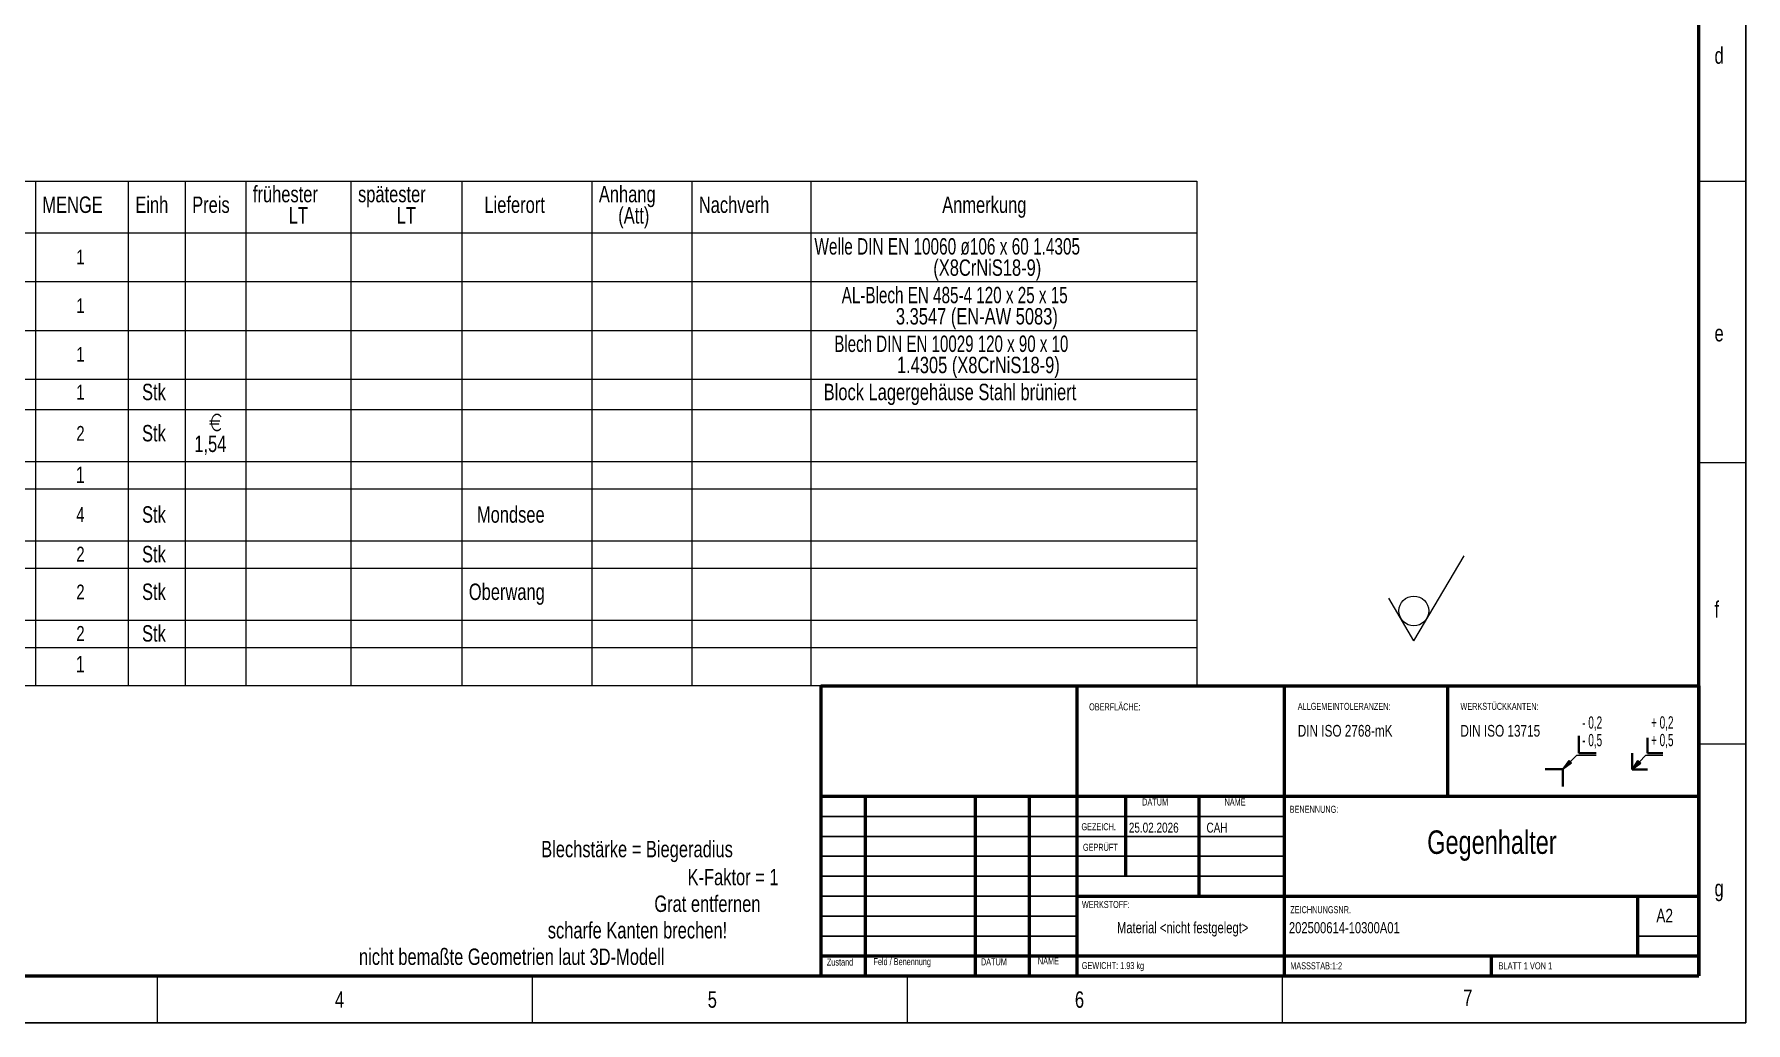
# Model space of a CAD drawing. Header units: millimetres. Extents: x 0 to 594, y 0 to 421.
# Drawn here: x 229 to 594, y 0 to 210.8 of the extents above; entities that cross this region are included whole.
import ezdxf

# ---------------------------------------------------------------- set-up
doc = ezdxf.new("R2010")
doc.units = ezdxf.units.MM
doc.header["$PDSIZE"] = -1
doc.styles.add('SLDTEXTSTYLE0', font='TXT', dxfattribs={"width": 0.605})
doc.styles.add('SLDTEXTSTYLE1', font='TXT', dxfattribs={"width": 0.75})
doc.styles.add('SLDTEXTSTYLE2', font='TXT', dxfattribs={"width": 0.692308})
doc.styles.add('SLDTEXTSTYLE3', font='TXT', dxfattribs={"width": 0.7})
doc.styles.add('SLDTEXTSTYLE4', font='TXT', dxfattribs={"width": 0.693548})
doc.styles.add('SLDTEXTSTYLE5', font='TXT', dxfattribs={"width": 0.6875})
doc.styles.add('SLDTEXTSTYLE6', font='TXT', dxfattribs={"width": 0.75, "bigfont": 'bigfont'})

# ---------------------------------------------------------------- blocks, each defined once
blk = doc.blocks.new('SW_NOTE_0')
at = {"color": 0, "linetype": 'Continuous', "lineweight": 0, "insert": (0, 4.51), "char_height": 3.5, "attachment_point": 1, "style": 'SLDTEXTSTYLE0'}
blk.add_mtext('+ 0,5', dxfattribs=at)
blk = doc.blocks.new('SW_NOTE_0_1')
at = {"color": 0, "linetype": 'Continuous', "lineweight": 0, "insert": (0, 4.51), "char_height": 3.5, "attachment_point": 1, "style": 'SLDTEXTSTYLE0'}
blk.add_mtext('+ 0,2', dxfattribs=at)
blk = doc.blocks.new('SW_NOTE_0_2')
at = {"color": 0, "linetype": 'Continuous', "lineweight": 0, "insert": (0, 4.51), "char_height": 3.5, "attachment_point": 1, "style": 'SLDTEXTSTYLE0'}
blk.add_mtext('- 0,2', dxfattribs=at)
blk = doc.blocks.new('SW_NOTE_0_3')
at = {"color": 0, "linetype": 'Continuous', "lineweight": 0, "insert": (0, 4.51), "char_height": 3.5, "attachment_point": 1, "style": 'SLDTEXTSTYLE0'}
blk.add_mtext('- 0,5', dxfattribs=at)
blk = doc.blocks.new('Block3')
at = {"linetype": 'Continuous'}
for points in [[(735.45, 277.8), (737.92, 279.57), (737.22, 280.27)], [(755.16, 277.71), (757.62, 279.47), (756.78, 280.26)]]:
    blk.add_hatch(color=7, dxfattribs=at).paths.add_polyline_path(points, flags=0)
at = {"color": 7, "linetype": 'Continuous', "lineweight": 35}
for p, q in [((739.95, 287.3), (739.95, 282.3)), ((739.95, 282.3), (744.95, 282.3)), ((755.16, 277.71), (755.16, 282.3)), ((759.52, 286.66), (759.52, 282.3)), ((759.52, 282.3), (763.89, 282.3)), ((730.45, 277.8), (735.45, 277.8)), ((735.45, 277.8), (735.45, 272.8)), ((759.52, 277.71), (755.16, 277.71))]:
    blk.add_line(p, q, dxfattribs=at)
at = {"color": 7, "linetype": 'Continuous', "lineweight": 18}
for p, q in [((735.45, 277.8), (739.45, 281.8)), ((735.45, 277.8), (737.22, 280.27)), ((735.45, 277.8), (737.92, 279.57)), ((737.22, 280.27), (737.92, 279.57)), ((739.45, 281.8), (744.95, 281.8)), ((755.16, 277.71), (759.02, 281.8)), ((755.16, 277.71), (756.78, 280.26)), ((755.16, 277.71), (757.62, 279.47)), ((756.78, 280.26), (757.62, 279.47)), ((759.02, 281.8), (763.89, 281.8))]:
    blk.add_line(p, q, dxfattribs=at)
at = {"color": 7, "linetype": 'Continuous', "lineweight": 0}
for p in [(737.57, 279.92), (757.2, 279.87)]:
    blk.add_point(p, dxfattribs=at)
for name, p in [('SW_NOTE_0_2', (740.95, 288.28)), ('SW_NOTE_0_1', (760.52, 288.3)), ('SW_NOTE_0_3', (740.95, 283.28)), ('SW_NOTE_0', (760.52, 283.3))]:
    blk.add_blockref(name, p, dxfattribs=at)
blk = doc.blocks.new('SW_NOTE_0_4')
at = {"color": 0, "linetype": 'Continuous', "lineweight": 0, "attachment_point": 1, "style": 'SLDTEXTSTYLE1'}
for s, insert, char_height in [('ALLGEMEINTOLERANZEN:', (0, 1.93), 1.5), ('DIN ISO 2768-mK', (0, -2.78), 2.5)]:
    blk.add_mtext(s, dxfattribs=dict(at, insert=insert, char_height=char_height))
blk = doc.blocks.new('SW_NOTE_0_5')
at = {"color": 0, "linetype": 'Continuous', "lineweight": 0, "attachment_point": 1, "style": 'SLDTEXTSTYLE1'}
for s, insert, char_height in [('WERKSTÜCKKANTEN:', (0, 1.93), 1.5), ('DIN ISO 13715', (0, -2.78), 2.5)]:
    blk.add_mtext(s, dxfattribs=dict(at, insert=insert, char_height=char_height))
blk = doc.blocks.new('SW_SFSYMBOL_0')
at = {"color": 0, "linetype": 'Continuous', "lineweight": 0}
for q in [(10.70229, 11.79195), (-5.351145, 2.720975)]:
    blk.add_line((0, -6.35), q, dxfattribs=at)
blk.add_circle((0, 0), 3.175, dxfattribs=at)
blk = doc.blocks.new('SW_TABLEANNOTATION_0')
at = {"color": 0, "linetype": 'Continuous', "lineweight": 18}
for p, q in [((123.3, 0), (204.25, 0)), ((204.25, 0), (204.25, -11.05)), ((204.25, 0), (224.07, 0)), ((224.07, 0), (224.07, -11.05)), ((224.07, 0), (236.19, 0)), ((236.19, 0), (236.19, -11.05)), ((236.19, 0), (249.14, 0)), ((249.14, 0), (249.14, -11.05)), ((249.14, 0), (271.55, 0)), ((271.55, 0), (271.55, -11.05)), ((271.55, 0), (295.18, 0)), ((295.18, 0), (295.18, -11.05)), ((295.18, 0), (322.91, 0)), ((322.91, 0), (322.91, -11.05)), ((322.91, 0), (344.22, 0)), ((344.22, 0), (344.22, -11.05)), ((344.22, 0), (369.59, 0)), ((369.59, 0), (369.59, -11.05)), ((369.59, 0), (451.93, 0)), ((451.93, 0), (451.93, -11.05)), ((123.3, -11.05), (204.25, -11.05)), ((204.25, -11.05), (224.07, -11.05)), ((204.25, -11.05), (204.25, -21.43)), ((224.07, -11.05), (236.19, -11.05)), ((224.07, -11.05), (224.07, -21.43)), ((236.19, -11.05), (249.14, -11.05)), ((236.19, -11.05), (236.19, -21.43)), ((249.14, -11.05), (271.55, -11.05)), ((249.14, -11.05), (249.14, -21.43)), ((271.55, -11.05), (295.18, -11.05)), ((271.55, -11.05), (271.55, -21.43)), ((295.18, -11.05), (322.91, -11.05)), ((295.18, -11.05), (295.18, -21.43)), ((322.91, -11.05), (344.22, -11.05)), ((322.91, -11.05), (322.91, -21.43)), ((344.22, -11.05), (369.59, -11.05)), ((344.22, -11.05), (344.22, -21.43)), ((369.59, -11.05), (451.93, -11.05)), ((369.59, -11.05), (369.59, -21.43)), ((451.93, -11.05), (451.93, -21.43)), ((123.3, -21.43), (204.25, -21.43)), ((204.25, -21.43), (204.25, -31.82)), ((204.25, -21.43), (224.07, -21.43)), ((224.07, -21.43), (224.07, -31.82)), ((224.07, -21.43), (236.19, -21.43)), ((236.19, -21.43), (236.19, -31.82)), ((236.19, -21.43), (249.14, -21.43)), ((249.14, -21.43), (249.14, -31.82)), ((249.14, -21.43), (271.55, -21.43)), ((271.55, -21.43), (271.55, -31.82)), ((271.55, -21.43), (295.18, -21.43)), ((295.18, -21.43), (295.18, -31.82)), ((295.18, -21.43), (322.91, -21.43)), ((322.91, -21.43), (322.91, -31.82)), ((322.91, -21.43), (344.22, -21.43)), ((344.22, -21.43), (344.22, -31.82)), ((344.22, -21.43), (369.59, -21.43)), ((369.59, -21.43), (369.59, -31.82)), ((369.59, -21.43), (451.93, -21.43)), ((451.93, -21.43), (451.93, -31.82)), ((123.3, -31.82), (204.25, -31.82)), ((204.25, -31.82), (204.25, -42.2)), ((204.25, -31.82), (224.07, -31.82)), ((224.07, -31.82), (224.07, -42.2)), ((224.07, -31.82), (236.19, -31.82)), ((236.19, -31.82), (236.19, -42.2)), ((236.19, -31.82), (249.14, -31.82)), ((249.14, -31.82), (249.14, -42.2)), ((249.14, -31.82), (271.55, -31.82)), ((271.55, -31.82), (271.55, -42.2)), ((271.55, -31.82), (295.18, -31.82)), ((295.18, -31.82), (295.18, -42.2)), ((295.18, -31.82), (322.91, -31.82)), ((322.91, -31.82), (322.91, -42.2)), ((322.91, -31.82), (344.22, -31.82)), ((344.22, -31.82), (344.22, -42.2)), ((344.22, -31.82), (369.59, -31.82)), ((369.59, -31.82), (369.59, -42.2)), ((369.59, -31.82), (451.93, -31.82)), ((451.93, -31.82), (451.93, -42.2)), ((123.3, -42.2), (204.25, -42.2)), ((204.25, -42.2), (204.25, -48.73)), ((204.25, -42.2), (224.07, -42.2)), ((224.07, -42.2), (224.07, -48.73)), ((224.07, -42.2), (236.19, -42.2)), ((236.19, -42.2), (236.19, -48.73)), ((236.19, -42.2), (249.14, -42.2)), ((249.14, -42.2), (249.14, -48.73)), ((249.14, -42.2), (271.55, -42.2)), ((271.55, -42.2), (271.55, -48.73)), ((271.55, -42.2), (295.18, -42.2)), ((295.18, -42.2), (295.18, -48.73)), ((295.18, -42.2), (322.91, -42.2)), ((322.91, -42.2), (322.91, -48.73)), ((322.91, -42.2), (344.22, -42.2)), ((344.22, -42.2), (344.22, -48.73)), ((344.22, -42.2), (369.59, -42.2)), ((369.59, -42.2), (369.59, -48.73)), ((369.59, -42.2), (451.93, -42.2)), ((451.93, -42.2), (451.93, -48.73)), ((123.3, -48.73), (204.25, -48.73)), ((204.25, -48.73), (204.25, -59.78)), ((204.25, -48.73), (224.07, -48.73)), ((224.07, -48.73), (224.07, -59.78)), ((224.07, -48.73), (236.19, -48.73)), ((236.19, -48.73), (236.19, -59.78)), ((236.19, -48.73), (249.14, -48.73)), ((249.14, -48.73), (249.14, -59.78)), ((249.14, -48.73), (271.55, -48.73)), ((271.55, -48.73), (271.55, -59.78)), ((271.55, -48.73), (295.18, -48.73)), ((295.18, -48.73), (295.18, -59.78)), ((295.18, -48.73), (322.91, -48.73)), ((322.91, -48.73), (322.91, -59.78)), ((322.91, -48.73), (344.22, -48.73)), ((344.22, -48.73), (344.22, -59.78)), ((344.22, -48.73), (369.59, -48.73)), ((369.59, -48.73), (369.59, -59.78)), ((369.59, -48.73), (451.93, -48.73)), ((451.93, -48.73), (451.93, -59.78)), ((123.3, -59.78), (204.25, -59.78)), ((204.25, -59.78), (204.25, -65.64)), ((204.25, -59.78), (224.07, -59.78)), ((224.07, -59.78), (224.07, -65.64)), ((224.07, -59.78), (236.19, -59.78)), ((236.19, -59.78), (236.19, -65.64)), ((236.19, -59.78), (249.14, -59.78)), ((249.14, -59.78), (249.14, -65.64)), ((249.14, -59.78), (271.55, -59.78)), ((271.55, -59.78), (271.55, -65.64)), ((271.55, -59.78), (295.18, -59.78)), ((295.18, -59.78), (295.18, -65.64)), ((295.18, -59.78), (322.91, -59.78)), ((322.91, -59.78), (322.91, -65.64)), ((322.91, -59.78), (344.22, -59.78)), ((344.22, -59.78), (344.22, -65.64)), ((344.22, -59.78), (369.59, -59.78)), ((369.59, -59.78), (369.59, -65.64)), ((369.59, -59.78), (451.93, -59.78)), ((451.93, -59.78), (451.93, -65.64)), ((123.3, -65.64), (204.25, -65.64)), ((204.25, -65.64), (204.25, -76.69)), ((204.25, -65.64), (224.07, -65.64)), ((224.07, -65.64), (224.07, -76.69)), ((224.07, -65.64), (236.19, -65.64)), ((236.19, -65.64), (236.19, -76.69)), ((236.19, -65.64), (249.14, -65.64)), ((249.14, -65.64), (249.14, -76.69)), ((249.14, -65.64), (271.55, -65.64)), ((271.55, -65.64), (271.55, -76.69)), ((271.55, -65.64), (295.18, -65.64)), ((295.18, -65.64), (295.18, -76.69)), ((295.18, -65.64), (322.91, -65.64)), ((322.91, -65.64), (322.91, -76.69)), ((322.91, -65.64), (344.22, -65.64)), ((344.22, -65.64), (344.22, -76.69)), ((344.22, -65.64), (369.59, -65.64)), ((369.59, -65.64), (369.59, -76.69)), ((369.59, -65.64), (451.93, -65.64)), ((451.93, -65.64), (451.93, -76.69)), ((123.3, -76.69), (204.25, -76.69)), ((204.25, -76.69), (204.25, -82.54)), ((204.25, -76.69), (224.07, -76.69)), ((224.07, -76.69), (224.07, -82.54)), ((224.07, -76.69), (236.19, -76.69)), ((236.19, -76.69), (236.19, -82.54)), ((236.19, -76.69), (249.14, -76.69)), ((249.14, -76.69), (249.14, -82.54)), ((249.14, -76.69), (271.55, -76.69)), ((271.55, -76.69), (271.55, -82.54)), ((271.55, -76.69), (295.18, -76.69)), ((295.18, -76.69), (295.18, -82.54)), ((295.18, -76.69), (322.91, -76.69)), ((322.91, -76.69), (322.91, -82.54)), ((322.91, -76.69), (344.22, -76.69)), ((344.22, -76.69), (344.22, -82.54)), ((344.22, -76.69), (369.59, -76.69)), ((369.59, -76.69), (369.59, -82.54)), ((369.59, -76.69), (451.93, -76.69)), ((451.93, -76.69), (451.93, -82.54)), ((123.3, -82.54), (204.25, -82.54)), ((204.25, -82.54), (204.25, -93.6)), ((204.25, -82.54), (224.07, -82.54)), ((224.07, -82.54), (224.07, -93.6)), ((224.07, -82.54), (236.19, -82.54)), ((236.19, -82.54), (236.19, -93.6)), ((236.19, -82.54), (249.14, -82.54)), ((249.14, -82.54), (249.14, -93.6)), ((249.14, -82.54), (271.55, -82.54)), ((271.55, -82.54), (271.55, -93.6)), ((271.55, -82.54), (295.18, -82.54)), ((295.18, -82.54), (295.18, -93.6)), ((295.18, -82.54), (322.91, -82.54)), ((322.91, -82.54), (322.91, -93.6)), ((322.91, -82.54), (344.22, -82.54)), ((344.22, -82.54), (344.22, -93.6)), ((344.22, -82.54), (369.59, -82.54)), ((369.59, -82.54), (369.59, -93.6)), ((369.59, -82.54), (451.93, -82.54)), ((451.93, -82.54), (451.93, -93.6)), ((123.3, -93.6), (204.25, -93.6)), ((204.25, -93.6), (204.25, -99.45)), ((204.25, -93.6), (224.07, -93.6)), ((224.07, -93.6), (224.07, -99.45)), ((224.07, -93.6), (236.19, -93.6)), ((236.19, -93.6), (236.19, -99.45)), ((236.19, -93.6), (249.14, -93.6)), ((249.14, -93.6), (249.14, -99.45)), ((249.14, -93.6), (271.55, -93.6)), ((271.55, -93.6), (271.55, -99.45)), ((271.55, -93.6), (295.18, -93.6)), ((295.18, -93.6), (295.18, -99.45)), ((295.18, -93.6), (322.91, -93.6)), ((322.91, -93.6), (322.91, -99.45)), ((322.91, -93.6), (344.22, -93.6)), ((344.22, -93.6), (344.22, -99.45)), ((344.22, -93.6), (369.59, -93.6)), ((369.59, -93.6), (369.59, -99.45)), ((369.59, -93.6), (451.93, -93.6)), ((451.93, -93.6), (451.93, -99.45)), ((123.3, -99.45), (204.25, -99.45)), ((204.25, -99.45), (204.25, -107.54)), ((204.25, -99.45), (224.07, -99.45)), ((224.07, -99.45), (224.07, -107.54)), ((224.07, -99.45), (236.19, -99.45)), ((236.19, -99.45), (236.19, -107.54)), ((236.19, -99.45), (249.14, -99.45)), ((249.14, -99.45), (249.14, -107.54)), ((249.14, -99.45), (271.55, -99.45)), ((271.55, -99.45), (271.55, -107.54)), ((271.55, -99.45), (295.18, -99.45)), ((295.18, -99.45), (295.18, -107.54)), ((295.18, -99.45), (322.91, -99.45)), ((322.91, -99.45), (322.91, -107.54)), ((322.91, -99.45), (344.22, -99.45)), ((344.22, -99.45), (344.22, -107.54)), ((344.22, -99.45), (369.59, -99.45)), ((369.59, -99.45), (369.59, -107.54)), ((369.59, -99.45), (451.93, -99.45)), ((451.93, -99.45), (451.93, -107.54)), ((123.3, -107.54), (204.25, -107.54)), ((204.25, -107.54), (224.07, -107.54)), ((224.07, -107.54), (236.19, -107.54)), ((236.19, -107.54), (249.14, -107.54)), ((249.14, -107.54), (271.55, -107.54)), ((271.55, -107.54), (295.18, -107.54)), ((295.18, -107.54), (322.91, -107.54)), ((322.91, -107.54), (344.22, -107.54)), ((344.22, -107.54), (369.59, -107.54)), ((369.59, -107.54), (451.93, -107.54))]:
    blk.add_line(p, q, dxfattribs=at)
at = {"color": 0, "linetype": 'Continuous', "lineweight": 0, "attachment_point": 1}
for s, insert, char_height, style in [('MENGE', (205.75, -3.28), 3.5, 'SLDTEXTSTYLE1'), ('Einh', (225.57, -3.28), 3.5, 'SLDTEXTSTYLE1'), ('Preis', (237.69, -3.28), 3.5, 'SLDTEXTSTYLE1'), ('frühester', (250.64, -1.01), 3.5, 'SLDTEXTSTYLE1'), ('spätester', (273.05, -1.01), 3.5, 'SLDTEXTSTYLE1'), ('Lieferort', (300.01, -3.28), 3.5, 'SLDTEXTSTYLE1'), ('Anhang', (324.41, -1.01), 3.5, 'SLDTEXTSTYLE1'), ('Nachverh', (345.72, -3.28), 3.5, 'SLDTEXTSTYLE1'), ('Anmerkung', (397.62, -3.28), 3.5, 'SLDTEXTSTYLE1'), ('LT', (258.27, -5.54), 3.5, 'SLDTEXTSTYLE1'), ('LT', (281.3, -5.54), 3.5, 'SLDTEXTSTYLE1'), ('(Att)', (328.54, -5.54), 3.5, 'SLDTEXTSTYLE1'), ('1', (212.98, -14.59), 3.17, 'SLDTEXTSTYLE1'), ('Welle DIN EN 10060 ø106 x 60 1.4305', (370.37, -12.16), 3.5, 'SLDTEXTSTYLE3'), ('(X8CrNiS18-9)', (395.72, -16.69), 3.5, 'SLDTEXTSTYLE1'), ('1', (212.98, -24.97), 3.17, 'SLDTEXTSTYLE1'), ('AL-Blech EN 485-4 120 x 25 x 15', (376.19, -22.54), 3.5, 'SLDTEXTSTYLE4'), ('3.3547 (EN-AW 5083)', (387.74, -27.07), 3.5, 'SLDTEXTSTYLE1'), ('Blech DIN EN 10029 120 x 90 x 10', (374.61, -32.93), 3.5, 'SLDTEXTSTYLE5'), ('1', (212.98, -35.35), 3.17, 'SLDTEXTSTYLE1'), ('1.4305 (X8CrNiS18-9)', (387.96, -37.45), 3.5, 'SLDTEXTSTYLE1'), ('1', (212.98, -43.42), 3.17, 'SLDTEXTSTYLE1'), ('Stk', (227, -43.21), 3.5, 'SLDTEXTSTYLE1'), ('Block Lagergehäuse Stahl brüniert', (372.35, -43.21), 3.5, 'SLDTEXTSTYLE1'), ('€', (241.37, -49.74), 3.5, 'SLDTEXTSTYLE6'), ('2', (212.98, -52.21), 3.17, 'SLDTEXTSTYLE1'), ('Stk', (227, -52), 3.5, 'SLDTEXTSTYLE1'), ('1,54', (238.14, -54.27), 3.5, 'SLDTEXTSTYLE1'), ('1', (212.86, -60.89), 3.5, 'SLDTEXTSTYLE1'), ('Stk', (227, -69.34), 3.5, 'SLDTEXTSTYLE1'), ('Mondsee', (298.41, -69.34), 3.5, 'SLDTEXTSTYLE1'), ('4', (212.98, -69.51), 3.17, 'SLDTEXTSTYLE1'), ('2', (212.98, -77.96), 3.17, 'SLDTEXTSTYLE1'), ('Stk', (227, -77.8), 3.5, 'SLDTEXTSTYLE1'), ('2', (212.98, -86.03), 3.17, 'SLDTEXTSTYLE1'), ('Stk', (227, -85.82), 3.5, 'SLDTEXTSTYLE1'), ('Oberwang', (296.68, -85.82), 3.5, 'SLDTEXTSTYLE1'), ('2', (212.98, -94.87), 3.17, 'SLDTEXTSTYLE1'), ('Stk', (227, -94.7), 3.5, 'SLDTEXTSTYLE1'), ('1', (212.86, -101.25), 3.5, 'SLDTEXTSTYLE1')]:
    blk.add_mtext(s, dxfattribs=dict(at, insert=insert, char_height=char_height, style=style))

msp = doc.modelspace()

# ---------------------------------------------------------------- linework, layer by layer
at = {"color": 7, "linetype": 'Continuous', "lineweight": 25}
for p, q in [((593.962, 0.0001), (593.962, 420.5001)), ((495.562, 44.0001), (396.762, 44.0001)), ((495.562, 39.7501), (396.762, 39.7501)), ((495.562, 35.5001), (396.762, 35.5001)), ((495.562, 31.2501), (396.762, 31.2501)), ((451.362, 27.0001), (396.762, 27.0001)), ((451.362, 22.75), (396.762, 22.75)), ((451.362, 18.5001), (396.762, 18.5001)), ((583.962, 18.5001), (570.962, 18.5001)), ((0.0002, 0.0001), (593.962, 0.0001))]:
    msp.add_line(p, q, dxfattribs=at)
at = {"color": 7, "linetype": 'Continuous', "lineweight": 50}
for p, q in [((583.962, 10.0001), (583.962, 410.5001)), ((396.762, 71.8744), (583.962, 71.8744)), ((396.762, 71.8744), (396.762, 10.0001)), ((451.362, 10.0001), (451.362, 71.8744)), ((495.562, 71.8744), (495.562, 10.0001)), ((530.3932, 71.8744), (530.3932, 48.2501)), ((583.962, 71.8744), (583.962, 10.0001)), ((583.962, 48.2501), (396.762, 48.2501)), ((406.1635, 48.2501), (406.1635, 10.0001)), ((429.6548, 48.2501), (429.6548, 10.0001)), ((441.161, 48.2501), (441.161, 10.0001)), ((461.762, 31.2501), (461.762, 48.2501)), ((477.362, 48.2501), (477.362, 27.0001)), ((451.362, 27.0001), (583.962, 27.0001)), ((570.962, 14.2501), (570.962, 27.0001)), ((396.762, 14.2501), (583.962, 14.2501)), ((539.762, 10.0001), (539.762, 14.2501)), ((25.0002, 10.0001), (583.962, 10.0001))]:
    msp.add_line(p, q, dxfattribs=at)
at = {"color": 7, "linetype": 'Continuous', "lineweight": 18}
for p, q in [((583.962, 179.5001), (593.962, 179.5001)), ((583.962, 119.5001), (593.962, 119.5001)), ((583.962, 59.5001), (593.962, 59.5001)), ((255.2201, 10.0001), (255.2201, 0.0001)), ((335.1819, 10.0001), (335.1819, 0.0001)), ((415.1437, 10.0001), (415.1437, 0.0001)), ((495.1056, 10.0001), (495.1056, 0.0001))]:
    msp.add_line(p, q, dxfattribs=at)

# ---------------------------------------------------------------- block references
at = {"color": 7, "linetype": 'Continuous', "lineweight": 0}
for name, p in [('SW_TABLEANNOTATION_0', (25.0002, 179.4882)), ('SW_SFSYMBOL_0', (523.1878, 87.8196)), ('SW_NOTE_0_4', (498.4364, 66.3007)), ('SW_NOTE_0_5', (533.1167, 66.3007))]:
    msp.add_blockref(name, p, dxfattribs=at)
at = {"color": 7, "linetype": 'Continuous', "xscale": 0.75, "yscale": 0.75, "zscale": 0.75}
msp.add_blockref('Block3', (3.3773, -154.2458), dxfattribs=at)

# ---------------------------------------------------------------- texts
at = {"color": 7, "linetype": 'Continuous', "lineweight": 0}
for s, insert, char_height, attachment_point, style in [('d', (587.3022, 208.0249), 3.5, 1, 'SLDTEXTSTYLE1'), ('e', (587.3022, 148.8157), 3.5, 1, 'SLDTEXTSTYLE1'), ('f', (587.3022, 89.8985), 3.5, 1, 'SLDTEXTSTYLE1'), ('OBERFLÄCHE:', (453.9382, 68.1277), 1.5, 1, 'SLDTEXTSTYLE1'), ('DATUM', (465.2634, 47.8347), 1.5, 1, 'SLDTEXTSTYLE1'), ('NAME', (482.8117, 47.8347), 1.5, 1, 'SLDTEXTSTYLE1'), ('BENENNUNG:', (496.7182, 46.2784), 1.5, 1, 'SLDTEXTSTYLE1'), ('GEZEICH.', (452.3031, 42.5606), 1.5, 1, 'SLDTEXTSTYLE1'), ('25.02.2026', (462.4133, 42.6813), 2.11667, 1, 'SLDTEXTSTYLE1'), ('CAH', (478.9706, 42.6813), 2.11667, 1, 'SLDTEXTSTYLE1'), ('Gegenhalter', (539.8347, 41.0197), 5, 2, 'SLDTEXTSTYLE1'), ('Blechstärke = Biegeradius', (337.1018, 38.7977), 3.5, 1, 'SLDTEXTSTYLE1'), ('GEPRÜFT', (452.6266, 38.1756), 1.5, 1, 'SLDTEXTSTYLE1'), ('K-Faktor = 1', (368.3197, 32.8288), 3.5, 1, 'SLDTEXTSTYLE1'), ('g', (587.3022, 30.4575), 3.5, 1, 'SLDTEXTSTYLE1'), ('Grat entfernen', (361.233, 27.1317), 3.5, 1, 'SLDTEXTSTYLE1'), ('WERKSTOFF:', (452.4079, 25.9861), 1.5, 1, 'SLDTEXTSTYLE1'), ('ZEICHNUNGSNR.', (496.836, 24.8687), 1.5, 1, 'SLDTEXTSTYLE1'), ('A2', (574.883, 24.3005), 2.91042, 1, 'SLDTEXTSTYLE1'), ('scharfe Kanten brechen!', (338.5121, 21.483), 3.5, 1, 'SLDTEXTSTYLE1'), ('Material <nicht festgelegt>', (473.8922, 21.4856), 2.38125, 2, 'SLDTEXTSTYLE1'), ('202500614-10300A01', (496.5421, 21.4639), 2.38125, 1, 'SLDTEXTSTYLE1'), ('nicht bemaßte Geometrien laut 3D-Modell', (298.2567, 15.8353), 3.5, 1, 'SLDTEXTSTYLE1'), ('Zustand', (398.0221, 13.697), 1.5, 1, 'SLDTEXTSTYLE1'), ('Feld / Benennung', (407.9592, 13.7878), 1.5, 1, 'SLDTEXTSTYLE1'), ('DATUM', (430.8718, 13.7505), 1.5, 1, 'SLDTEXTSTYLE1'), ('NAME', (443.0216, 13.9372), 1.5, 1, 'SLDTEXTSTYLE1'), ('GEWICHT: 1.93 kg', (452.3799, 12.9494), 1.4986, 1, 'SLDTEXTSTYLE1'), ('MASSSTAB:1:2', (496.836, 12.9002), 1.5, 1, 'SLDTEXTSTYLE1'), ('BLATT 1 VON 1', (541.2403, 12.9002), 1.5, 1, 'SLDTEXTSTYLE2'), ('4', (293.1375, 6.6985), 3.5, 1, 'SLDTEXTSTYLE1'), ('5', (372.6229, 6.6985), 3.5, 1, 'SLDTEXTSTYLE1'), ('6', (450.9164, 6.6985), 3.5, 1, 'SLDTEXTSTYLE1'), ('7', (533.716, 7.0826), 3.5, 1, 'SLDTEXTSTYLE1')]:
    msp.add_mtext(s, dxfattribs=dict(at, insert=insert, char_height=char_height, attachment_point=attachment_point, style=style))

doc.saveas('drawing.dxf')
